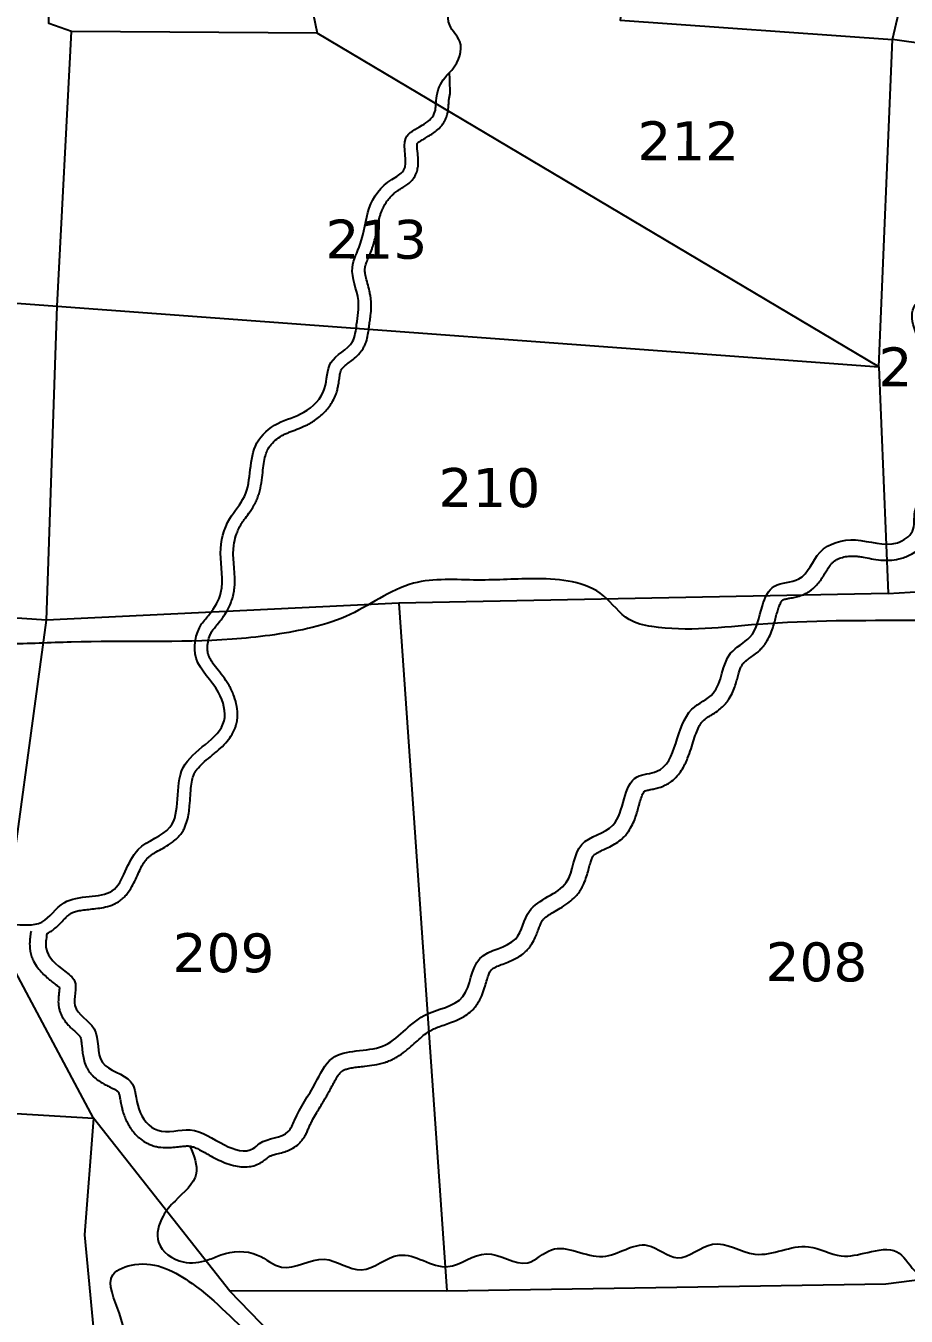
# Model space of a CAD drawing. Header units: inches. Extents: x 745102 to 755901, y 1649153 to 1658333.
# Drawn here: x 747347 to 747803, y 1654300 to 1654968 of the extents above; entities that cross this region are included whole.
import ezdxf
from ezdxf.enums import TextEntityAlignment as Align

# ---------------------------------------------------------------- set-up
doc = ezdxf.new("R2010")
doc.units = ezdxf.units.IN
doc.header["$MEASUREMENT"] = 0
for name, color, linetype in [('HILL', 223, 'Continuous'), ('PLOT', 7, 'Continuous'), ('PLOT NO', 7, 'Continuous'), ('ROADS', 6, 'Continuous'), ('TANKS-STREAM', 4, 'Continuous')]:
    doc.layers.add(name, color=color, linetype=linetype)
doc.styles.get("Standard").update_dxf_attribs({"font": 'verdana_0.ttf'})

msp = doc.modelspace()

# ---------------------------------------------------------------- linework, layer by layer
at = {"layer": 'HILL'}
msp.add_spline([(747844.42, 1653679.86), (747876.64, 1653672.9), (747905.95, 1653668.4), (747927.99, 1653652.19), (747962.55, 1653645.23), (747980.6, 1653637.84), (747988.46, 1653647.58), (747984.59, 1653658.82), (747964.69, 1653695.03), (747943.8, 1653725.87), (747901.47, 1653776.8), (747861.6, 1653830.18), (747834.34, 1653859.09), (747787.93, 1653917.71), (747775.79, 1653937.28), (747747.52, 1653956.43), (747718.78, 1653982.42), (747673.44, 1654010.91), (747651.56, 1654041.75), (747656.1, 1654072.74), (747643.97, 1654096.23), (747620.15, 1654129.03), (747555.88, 1654193.23), (747519.87, 1654232.43), (747466.74, 1654285.54), (747433.14, 1654316.43), (747403.37, 1654326.31), (747392.11, 1654320.98), (747395.45, 1654300.95), (747401.15, 1654256.49), (747409.36, 1654232.05), (747422.97, 1654211.98), (747452.62, 1654168.9), (747467.67, 1654143.46), (747497.36, 1654111.61), (747550, 1654061.86), (747564.12, 1654046.67), (747588, 1654030.95), (747619.76, 1654029.86), (747636.38, 1654029.79), (747648.02, 1654005.83), (747672.22, 1653930.31), (747686.27, 1653896.57), (747711.01, 1653849.61), (747739.76, 1653815.1), (747767.97, 1653779.35), (747797.64, 1653742.62), (747817.09, 1653715.69), (747844.42, 1653679.86)], degree=3, dxfattribs=at)
at = {"layer": 'PLOT'}
for points in [[(747882.82, 1654371.36), (747883.22, 1654423.53), (747862.18, 1654680.77), (747844.75, 1654803.87), (747831.61, 1654956.12), (747796.22, 1654961.21), (747825.61, 1655086.66), (747843.89, 1655204.91), (747858.78, 1655310.71), (747868.58, 1655411.15), (747912.75, 1655411.43), (747956.26, 1655821.71), (747961.68, 1655860.95), (748060.33, 1656412.02), (748099.19, 1656622.14)], [(747682.71, 1655230.17), (747655.01, 1654971.18), (747796.22, 1654961.21)], [(747491.75, 1654994.66), (747498.02, 1654964.42), (747370.59, 1654965.39), (747358.8, 1654969.43), (747358.3, 1654999.86), (747371.57, 1655176.8)], [(747181.37, 1654836.39), (747363.13, 1654823.05), (747370.59, 1654965.39)], [(747363.13, 1654823.05), (747789.21, 1654791.63), (747498.02, 1654964.42)], [(747789.21, 1654791.63), (747796.22, 1654961.21)], [(747794.06, 1654674.07), (747540.38, 1654669.1), (747357.62, 1654660.27), (747363.13, 1654823.05)], [(747789.21, 1654791.63), (747794.06, 1654674.07), (747862.39, 1654678.2)], [(747357.62, 1654660.27), (747183.28, 1654672)], [(747540.38, 1654669.1), (747565.13, 1654312.64), (747452.72, 1654312.49), (747382.02, 1654402.22)], [(747011.5, 1654590.86), (746987.69, 1654425.83), (747382.02, 1654402.22), (747334.65, 1654490.87), (747357.62, 1654660.27)], [(747382.02, 1654402.22), (747377.28, 1654341.71), (747385.22, 1654257.61), (747463.2, 1654132.59), (747577.26, 1654027.5), (747633.97, 1654023.11), (747681.39, 1653886.85), (747792.56, 1653725.61), (747867.66, 1653645.42), (747928.31, 1653626.7), (747928.06, 1653646.31), (747979.35, 1653631.24), (748003.21, 1653648.82)], [(747565.13, 1654312.64), (747792.73, 1654316.23), (747881.6, 1654327.75), (747882.82, 1654371.36)], [(747664.76, 1654034.53), (747659.09, 1654099.56), (747452.72, 1654312.49)]]:
    msp.add_lwpolyline(points, dxfattribs=at)
at = {"layer": 'ROADS'}
msp.add_spline([(749371.07, 1654501.11), (749352.23, 1654513.04), (749330.8, 1654521.03), (749300.72, 1654534.42), (749269.92, 1654561.83), (749234.8, 1654594.63), (749204.77, 1654633.94), (749192.32, 1654653.12), (749159.69, 1654666.51), (749145.69, 1654679.83), (749125.05, 1654709.17), (749070.69, 1654717.28), (749045.44, 1654728.61), (749018.92, 1654736.87), (748957.22, 1654733.53), (748885.44, 1654727.43), (748787.86, 1654729.49), (748757.6, 1654732.74), (748714.2, 1654736.98), (748629.18, 1654743.17), (748575.05, 1654747.21), (748518.71, 1654750.75), (748422.92, 1654744.73), (748315.15, 1654745.91), (748139.54, 1654741.76), (748109.14, 1654739.58), (748103.76, 1654734.75), (748098.36, 1654723.8), (748089.13, 1654716.18), (748082.22, 1654710.85), (748054.42, 1654721.42), (748039.37, 1654726.83), (748033.35, 1654720.75), (748025.4, 1654710.57), (748011.58, 1654704.76), (747987.55, 1654696.68), (747952.54, 1654691.46), (747908.34, 1654686.52), (747874.97, 1654671.76), (747855.29, 1654669.28), (747827.17, 1654661.22), (747808.01, 1654660.02), (747726.53, 1654658.03), (747671.44, 1654656.96), (747659.71, 1654660.58), (747646.47, 1654672.87), (747612.03, 1654681.68), (747581.13, 1654681.03), (747547.92, 1654679.37), (747512.87, 1654662.15), (747492.92, 1654655.85), (747453.83, 1654650.39), (747370.38, 1654648.86), (747337.18, 1654647.96), (747277.43, 1654651.25), (747161.75, 1654654.5), (747016.27, 1654660.64), (746945.79, 1654660.91), (746902.36, 1654659.03), (746868.65, 1654659.41), (746789.56, 1654651.24), (746728, 1654646.12), (746691.99, 1654646.51), (746638.65, 1654633.65), (746611.03, 1654623.04), (746581.92, 1654622.38), (746513.44, 1654614.22), (746442.41, 1654605.31), (746334.64, 1654590.37), (746294.02, 1654587.21), (746254.42, 1654582), (746216.62, 1654580.61), (746185.42, 1654571.29), (746145.58, 1654570.68), (746102.51, 1654568.29)], degree=3, dxfattribs=at)
at = {"layer": 'TANKS-STREAM'}
for points in [[(746610.64, 1654396.91), (746609.96, 1654400.73), (746614.12, 1654408.98), (746621.55, 1654415.26), (746620.83, 1654431.9), (746622.75, 1654443.49), (746633.56, 1654450.99), (746636.12, 1654464.08), (746632.95, 1654480.06), (746644.16, 1654494.64), (746648.68, 1654503.41), (746644.09, 1654524.07), (746653.35, 1654547.28), (746648.79, 1654576), (746655.72, 1654602.8), (746647.56, 1654631.19), (746658.47, 1654663.71), (746655, 1654693.59), (746669.09, 1654713.63), (746669.18, 1654735.98), (746682, 1654754.41), (746683.19, 1654781.68), (746699.8, 1654800.74), (746705.46, 1654824.4), (746723.31, 1654839.5), (746728.25, 1654863.7), (746750.6, 1654881.38), (746758.62, 1654906.74), (746775.03, 1654923.73), (746774.92, 1654939.43), (746774.05, 1654947.86), (746789.59, 1654972.39), (746788.7, 1655015.92), (746802.44, 1655037.51), (746803.8, 1655064.24), (746818.8, 1655085.89), (746819.61, 1655105.91), (746825.8, 1655129.22), (746816.18, 1655150.52), (746813.2, 1655167.58), (746788.65, 1655185.08), (746779.36, 1655204.26), (746784.48, 1655228.82), (746786.36, 1655249.99), (746799.52, 1655264.65), (746811.62, 1655272.09), (746822.29, 1655291.78), (746848.75, 1655305.86), (746859.43, 1655328.07), (746881.07, 1655341.53), (746891.21, 1655362.85), (746912.11, 1655379.27), (746919.22, 1655398.18), (746939.59, 1655416.59), (746948.51, 1655439.12), (746968.33, 1655455.91), (746973.44, 1655478.32), (746982.83, 1655491.56), (746987.61, 1655514.04), (746999.19, 1655531.5), (747003.04, 1655551.22), (747015.5, 1655569.3), (747016.1, 1655585.09), (747020.84, 1655597.02), (747030.94, 1655607.75), (747034.28, 1655636.98), (747046.92, 1655652.07), (747049.04, 1655686.4), (747061.49, 1655702.32), (747066.3, 1655734.31), (747081.63, 1655752.73), (747083.2, 1655781.9), (747101.59, 1655800.31), (747111.21, 1655820.3), (747125.79, 1655827.42), (747139.53, 1655850.52), (747154.46, 1655858.17), (747176.89, 1655889.78), (747204.07, 1655904.39), (747212.63, 1655925.05), (747242.54, 1655948.08), (747251.63, 1655970.22), (747267.83, 1655980.57), (747276.56, 1656001.96), (747310.95, 1656021.93), (747342.68, 1656038.6), (747356.29, 1656074.8), (747384.57, 1656096.76), (747392.06, 1656121.42), (747412.79, 1656138.92), (747422.01, 1656154.86), (747427.12, 1656166.6), (747438.1, 1656172.83), (747450.68, 1656174.4), (747464.17, 1656177.76), (747471.2, 1656184.55), (747486.48, 1656186.11), (747494.39, 1656189.67), (747508.24, 1656193.2), (747524.62, 1656202.47), (747553.96, 1656205.29), (747565.31, 1656214.04), (747582.55, 1656213.08), (747600.55, 1656222.16), (747623.38, 1656225.12), (747645.28, 1656241.98), (747661.27, 1656242.63), (747700.9, 1656271.37)], [(747357.88, 1654497.77), (747357.46, 1654490.11), (747367.15, 1654478.37), (747372.21, 1654473.27), (747372.38, 1654460.46), (747382.29, 1654448.49), (747386.65, 1654431.03), (747401.24, 1654421.12), (747405.52, 1654407.03), (747415.3, 1654395.89), (747432.1, 1654396.05), (747449.98, 1654388.25), (747464.79, 1654386.42), (747468.12, 1654389.06), (747482.95, 1654395.19), (747486.19, 1654401), (747497.08, 1654420.38), (747505.75, 1654433.16), (747531.87, 1654439.47), (747553.37, 1654455.29), (747573.58, 1654465.24), (747582.27, 1654484.86), (747600.89, 1654495.17), (747608.02, 1654509.5), (747627.12, 1654524.34), (747635.16, 1654543.96), (747651.34, 1654554.06), (747663.85, 1654579.08), (747674.03, 1654581.91), (747692.29, 1654614.09), (747703.37, 1654622.44), (747712.34, 1654643.08), (747722.32, 1654651.43), (747728.79, 1654667.75), (747735.02, 1654677.89), (747747.64, 1654681.6), (747758.75, 1654695.47), (747777.12, 1654701.8), (747798.79, 1654700.4), (747806.55, 1654706.33), (747807.91, 1654716.48), (747814.47, 1654733.03), (747809.92, 1654750.99), (747814.62, 1654771.22), (747810.39, 1654785.07), (747811.3, 1654797.54), (747807.28, 1654822.25), (747815.19, 1654832.99), (747809.46, 1654855.22), (747815.58, 1654889.68), (747808.79, 1654901.83), (747819.15, 1654928.79), (747810.03, 1654960.73), (747823.82, 1654987.84), (747821.01, 1655015.99), (747827.24, 1655035.1), (747827.46, 1655047.24), (747835.28, 1655073.31), (747825.07, 1655088.05), (747810.41, 1655102.12), (747806.19, 1655114.78), (747809.5, 1655132.66), (747815.53, 1655144.77), (747810.14, 1655165.46), (747822.73, 1655190.83), (747815.61, 1655207.43), (747816.69, 1655220.75), (747825.66, 1655240.54), (747824.19, 1655259.79), (747820.97, 1655269.03), (747829.06, 1655281.13), (747838, 1655294.08), (747839.75, 1655304.67), (747842.87, 1655311.94), (747858.71, 1655337.34), (747869.22, 1655353.61), (747870.99, 1655367.96), (747880.78, 1655378.35), (747886.38, 1655407.8), (747882.66, 1655419.95), (747874.68, 1655435.18), (747879.35, 1655449.86), (747877.86, 1655461.61), (747869.7, 1655475.82), (747867.88, 1655491.89), (747871.01, 1655505.72), (747865.4, 1655516.16), (747855.19, 1655534.29), (747855.6, 1655551.37), (747853.59, 1655563), (747844.06, 1655577.22), (747837.96, 1655590.91), (747837.33, 1655605.92), (747826.59, 1655616.56), (747820.8, 1655623.07), (747822.71, 1655631.1), (747814.71, 1655640.52), (747813.89, 1655650.1), (747813.47, 1655664.65), (747798.27, 1655686.4), (747798.43, 1655702.55), (747779.76, 1655725.26), (747778.21, 1655740.69), (747764.62, 1655758.26), (747761.84, 1655782.52), (747750.24, 1655798.5), (747747.93, 1655811.64), (747736.21, 1655833.08), (747727.35, 1655858.3)], [(746977.48, 1654386.95), (746983.83, 1654389.28), (746997.53, 1654392.31), (747008.18, 1654403.55), (747024.29, 1654411), (747031.35, 1654427.42), (747056.5, 1654440.58), (747070.88, 1654452.53), (747099.96, 1654450.73), (747118.76, 1654460.56), (747150.58, 1654458.96), (747175.17, 1654469.87), (747207.19, 1654464.69), (747224.29, 1654472.21), (747254, 1654470.83), (747278.1, 1654486.74), (747301.08, 1654488.13), (747326.11, 1654500.93), (747339.82, 1654502.56), (747355.21, 1654503.77), (747366.84, 1654513.83), (747391.74, 1654520.05), (747405.18, 1654541.37), (747421.66, 1654552.89), (747428.53, 1654583.81), (747449.73, 1654608.03), (747446.84, 1654622.78), (747435.28, 1654640.6), (747438.09, 1654658.28), (747442.11, 1654663.32), (747448.08, 1654674.56), (747447.94, 1654694.99), (747452.65, 1654712.86), (747460.28, 1654724.42), (747466.73, 1654752.08), (747477.52, 1654762.15), (747491.03, 1654767.99), (747501.83, 1654780.38), (747505.08, 1654793.72), (747516.29, 1654804.63), (747518.43, 1654813.47), (747519.32, 1654825.88), (747516.23, 1654843.05), (747520.28, 1654855.04), (747524.99, 1654873.76), (747536.64, 1654888.67), (747542.77, 1654893.28), (747543.9, 1654910.03), (747552.36, 1654916.73), (747558.71, 1654922.81), (747559.79, 1654930.6), (747564.26, 1654941.53), (747568.28, 1654945.94), (747571.93, 1654960.13), (747566.69, 1654968.57), (747569.91, 1654983.93), (747581.78, 1654999.89), (747581.47, 1655026.33), (747592.09, 1655047.97), (747590.92, 1655070.93), (747596.06, 1655086.18), (747594.82, 1655093.14), (747598.05, 1655112.07), (747595.13, 1655119.67), (747604.08, 1655144.38), (747597.41, 1655166.09), (747607.2, 1655191.11), (747603.1, 1655216.73), (747615.63, 1655241.74), (747613.38, 1655256.8), (747624.43, 1655279.92), (747626.42, 1655304.33), (747636.85, 1655323.17), (747638.18, 1655340.85), (747645.8, 1655350.51), (747654.5, 1655363.95), (747678.27, 1655400.19)], [(746830.63, 1654383.26), (746835.97, 1654392.3), (746851.12, 1654398.11), (746855.19, 1654410.74), (746855.23, 1654422.16), (746868.87, 1654434.14), (746874.45, 1654440.9), (746876.07, 1654461.26), (746900.25, 1654482.77), (746903.78, 1654510.06), (746927.33, 1654528.48), (746929.57, 1654549.76), (746953.11, 1654567.26), (746958.52, 1654592.1), (746973.4, 1654606.24), (746981.85, 1654635.21), (747000.12, 1654649.02), (747004.61, 1654676.64), (747024.43, 1654692.3), (747057.16, 1654687.85), (747072.01, 1654694.28), (747088.67, 1654690.2), (747100.43, 1654693.86), (747133.17, 1654694.66), (747146.17, 1654701.4), (747136.69, 1654727.97), (747135.23, 1654744.99), (747146.34, 1654757.82), (747144.05, 1654788.65), (747148.79, 1654800.74), (747157.62, 1654810.39), (747158.92, 1654833.17), (747169.79, 1654862.64), (747184.68, 1654871.97), (747199.89, 1654880.2), (747207.56, 1654905.29), (747232.18, 1654924.27), (747241.09, 1654951.42), (747260.71, 1654969.66), (747264.01, 1654996.98), (747284.71, 1655021.87), (747289.86, 1655054.05), (747306.44, 1655070.33), (747316.57, 1655102.47), (747335.58, 1655121.16), (747341.61, 1655147.89), (747353.01, 1655158.29), (747356.57, 1655176.75), (747378.59, 1655190.28), (747380, 1655196.56), (747367.17, 1655212.2), (747364.8, 1655224.47), (747370.14, 1655234.22), (747370.49, 1655244.36), (747381.9, 1655257.03), (747399.69, 1655265.79), (747406.43, 1655284.38), (747425.42, 1655297.63), (747436.59, 1655316.15), (747442.82, 1655321.27), (747445.12, 1655328.68), (747465.9, 1655365.33), (747483.7, 1655384.79)], [(747432.04, 1654387.65), (747435.25, 1654373.44), (747424.29, 1654359.2), (747418.05, 1654351.33), (747415.74, 1654337.81), (747428.49, 1654327.61), (747441.29, 1654328.69), (747448.08, 1654331.29), (747467.08, 1654331.22), (747479.47, 1654324.97), (747501.69, 1654329.02), (747520.86, 1654323.5), (747540.46, 1654331.13), (747565.65, 1654325.21), (747585.73, 1654331.86), (747607.17, 1654327.26), (747619.42, 1654333.98), (747646.13, 1654330.5), (747669.29, 1654336.24), (747684.89, 1654329.79), (747702.98, 1654336.86), (747724.97, 1654331.7), (747752.76, 1654335.55), (747769.68, 1654330.78), (747783.42, 1654332.61), (747798.48, 1654332.93), (747807.66, 1654323.12), (747826.26, 1654315.53), (747836.05, 1654317.19), (747845.64, 1654314.33), (747861.27, 1654318.78), (747872.36, 1654316.48), (747884.9, 1654323.04), (747893.39, 1654329.58), (747907.52, 1654334.98), (747912.82, 1654343.42), (747926.77, 1654350.13)], [(746980.09, 1654380.94), (746977.31, 1654376.51), (746981.24, 1654373.31), (746990.41, 1654363.89), (747003.18, 1654363.47), (747018.72, 1654350.84), (747039.74, 1654344.94), (747050.59, 1654334.58), (747066.55, 1654333.21), (747090.56, 1654313.14), (747102.17, 1654304.47), (747107.74, 1654285.5), (747133.24, 1654275.08), (747142.07, 1654262.19), (747156.52, 1654259.7), (747171.67, 1654242.94), (747188.93, 1654235.94), (747204.88, 1654220.56), (747216.44, 1654198), (747238.4, 1654192.48), (747256.71, 1654167.64), (747284.34, 1654158.62), (747306.95, 1654128.33), (747330.77, 1654118.3), (747345.76, 1654093.31), (747372.41, 1654087.2), (747387.51, 1654056.56), (747413.19, 1654042.39), (747423.07, 1654011.45), (747443.09, 1653991.11), (747451.27, 1653969.32), (747463.29, 1653956.79), (747475.21, 1653930.86), (747499.56, 1653912.38)]]:
    msp.add_spline(points, degree=3, dxfattribs=at)
for points, knots in [([(747549.89, 1654907.33), (747549.91, 1654907.36), (747549.96, 1654907.42), (747550.19, 1654907.65), (747550.47, 1654907.9), (747551.27, 1654908.47), (747551.79, 1654908.8), (747553, 1654909.53), (747553.69, 1654909.92), (747555.18, 1654910.78), (747556, 1654911.26), (747557.64, 1654912.3), (747558.47, 1654912.88), (747560.14, 1654914.18), (747560.97, 1654914.9), (747562.42, 1654916.45), (747563.06, 1654917.24), (747563.88, 1654918.53), (747564.12, 1654918.95), (747564.47, 1654919.64), (747564.6, 1654919.92), (747564.92, 1654920.66), (747565.09, 1654921.13), (747565.37, 1654922.03), (747565.49, 1654922.47), (747565.83, 1654924.02), (747565.95, 1654925.05), (747566.11, 1654926.91), (747566.15, 1654927.73), (747566.21, 1654928.79), (747566.24, 1654929.1), (747566.29, 1654929.73), (747566.32, 1654930.02), (747566.41, 1654930.63), (747566.46, 1654930.93), (747566.64, 1654931.82), (747566.79, 1654932.4), (747566.98, 1654932.99), (747566.99, 1654933.02), (747566.61, 1654944.08)], [907.627527, 907.627527, 907.627527, 907.627527, 908.767434, 908.767434, 911.014683, 911.014683, 913.261932, 913.261932, 915.509181, 915.509181, 917.756431, 917.756431, 920.00368, 920.00368, 922.250929, 922.250929, 924.125118, 924.125118, 924.951167, 924.951167, 925.456529, 925.456529, 926.299281, 926.299281, 927.142033, 927.142033, 929.385741, 929.385741, 931.629449, 931.629449, 932.671604, 932.671604, 933.908449, 933.908449, 935.145294, 935.145294, 937.618984, 937.618984, 937.728552, 937.728552, 937.728552, 937.728552]), ([(747357.88, 1654497.77), (747357.94, 1654497.8), (747358, 1654497.83), (747358.45, 1654498.06), (747358.84, 1654498.26), (747359.56, 1654498.7), (747359.91, 1654498.92), (747360.91, 1654499.61), (747361.53, 1654500.09), (747363.06, 1654501.39), (747363.91, 1654502.21), (747365.46, 1654503.79), (747366.16, 1654504.54), (747367.46, 1654505.89), (747368.07, 1654506.49), (747369.18, 1654507.48), (747369.69, 1654507.87), (747370.24, 1654508.22), (747370.35, 1654508.28), (747370.57, 1654508.41), (747370.68, 1654508.47), (747371.04, 1654508.65), (747371.3, 1654508.77), (747372.26, 1654509.15), (747373.06, 1654509.39), (747374.88, 1654509.79), (747375.89, 1654509.95), (747378.07, 1654510.23), (747379.24, 1654510.35), (747381.68, 1654510.6), (747382.95, 1654510.73), (747385.57, 1654511.08), (747386.92, 1654511.3), (747389.69, 1654511.95), (747391.11, 1654512.39), (747393.13, 1654513.28), (747393.72, 1654513.58), (747394.7, 1654514.15), (747395.09, 1654514.39), (747396.24, 1654515.19), (747396.94, 1654515.77), (747398.22, 1654516.99), (747398.8, 1654517.62), (747400.36, 1654519.54), (747401.2, 1654520.86), (747402.67, 1654523.46), (747403.3, 1654524.76), (747404.48, 1654527.27), (747405.02, 1654528.5), (747406.09, 1654530.8), (747406.61, 1654531.89), (747407.67, 1654533.85), (747408.21, 1654534.72), (747408.98, 1654535.76), (747409.2, 1654536.04), (747409.56, 1654536.46), (747409.69, 1654536.61), (747409.99, 1654536.91), (747410.16, 1654537.08), (747410.53, 1654537.42), (747410.73, 1654537.59), (747411.36, 1654538.1), (747411.83, 1654538.44), (747413.25, 1654539.39), (747414.29, 1654540), (747416.54, 1654541.26), (747417.76, 1654541.92), (747420.28, 1654543.38), (747421.59, 1654544.18), (747423.79, 1654545.8), (747424.67, 1654546.54), (747425.85, 1654547.72), (747426.17, 1654548.07), (747426.76, 1654548.75), (747427.02, 1654549.08), (747427.52, 1654549.75), (747427.75, 1654550.09), (747428.41, 1654551.11), (747428.8, 1654551.81), (747429.76, 1654553.81), (747430.23, 1654555.12), (747430.96, 1654557.72), (747431.22, 1654559.01), (747431.62, 1654561.55), (747431.75, 1654562.8), (747432.03, 1654565.86), (747432.12, 1654567.64), (747432.34, 1654571.04), (747432.46, 1654572.66), (747432.82, 1654575.66), (747433.07, 1654577.03), (747433.52, 1654578.7), (747433.67, 1654579.15), (747433.95, 1654579.93), (747434.1, 1654580.27), (747434.34, 1654580.78), (747434.44, 1654580.98), (747434.66, 1654581.37), (747434.77, 1654581.57), (747435.15, 1654582.17), (747435.44, 1654582.58), (747436.55, 1654584.01), (747437.55, 1654585.06), (747439.89, 1654587.23), (747441.22, 1654588.34), (747444.03, 1654590.66), (747445.51, 1654591.86), (747448.21, 1654594.25), (747449.43, 1654595.4), (747451.54, 1654597.73), (747452.46, 1654598.87), (747454.12, 1654601.39), (747454.86, 1654602.78), (747455.64, 1654604.86), (747455.83, 1654605.43), (747456.11, 1654606.48), (747456.22, 1654606.94), (747456.4, 1654607.88), (747456.47, 1654608.34), (747456.63, 1654609.74), (747456.68, 1654610.66), (747456.65, 1654613.38), (747456.42, 1654615.16), (747455.67, 1654618.6), (747455.15, 1654620.28), (747454.14, 1654622.81), (747453.74, 1654623.71), (747452.9, 1654625.38), (747452.48, 1654626.16), (747451.59, 1654627.64), (747451.14, 1654628.34), (747449.59, 1654630.61), (747448.48, 1654632.04), (747446.4, 1654634.68), (747445.43, 1654635.88), (747443.9, 1654637.95), (747443.3, 1654638.83), (747442.33, 1654640.5), (747441.96, 1654641.28), (747441.61, 1654642.3), (747441.54, 1654642.55), (747441.4, 1654643.09), (747441.34, 1654643.37), (747441.19, 1654644.23), (747441.12, 1654644.85), (747441.05, 1654646.64), (747441.15, 1654647.87), (747441.61, 1654650.3), (747441.97, 1654651.5), (747442.6, 1654652.95), (747442.77, 1654653.31), (747443.15, 1654654.01), (747443.36, 1654654.36), (747443.79, 1654655.02), (747444.05, 1654655.37), (747444.79, 1654656.31), (747445.33, 1654656.95), (747446.25, 1654658.04), (747446.58, 1654658.43), (747447.14, 1654659.11), (747447.36, 1654659.38), (747447.8, 1654659.94), (747448.02, 1654660.22), (747448.67, 1654661.08), (747449.09, 1654661.67), (747450.31, 1654663.47), (747451.08, 1654664.74), (747452.28, 1654667.02), (747452.74, 1654668.01), (747453.59, 1654670.1), (747453.97, 1654671.2), (747454.41, 1654672.85), (747454.54, 1654673.38), (747454.75, 1654674.41), (747454.85, 1654674.93), (747455.08, 1654676.46), (747455.18, 1654677.46), (747455.34, 1654680.39), (747455.3, 1654682.25), (747455.1, 1654685.8), (747454.94, 1654687.5), (747454.67, 1654690.73), (747454.55, 1654692.26), (747454.5, 1654694.16), (747454.5, 1654694.61), (747454.5, 1654695.5), (747454.52, 1654695.94), (747454.58, 1654697.26), (747454.66, 1654698.14), (747454.99, 1654700.74), (747455.36, 1654702.43), (747456.15, 1654704.98), (747456.49, 1654705.9), (747457.25, 1654707.63), (747457.66, 1654708.44), (747458.26, 1654709.47), (747458.41, 1654709.72), (747458.72, 1654710.22), (747458.89, 1654710.48), (747459.41, 1654711.26), (747459.79, 1654711.8), (747460.94, 1654713.4), (747461.77, 1654714.5), (747463.49, 1654716.9), (747464.37, 1654718.21), (747465.46, 1654720.13), (747465.72, 1654720.62), (747466.17, 1654721.52), (747466.35, 1654721.92), (747466.7, 1654722.72), (747466.86, 1654723.12), (747467.32, 1654724.32), (747467.59, 1654725.11), (747468.38, 1654727.8), (747468.75, 1654729.67), (747469.33, 1654733.28), (747469.53, 1654735.03), (747469.92, 1654738.36), (747470.1, 1654739.94), (747470.54, 1654742.89), (747470.8, 1654744.24), (747471.41, 1654746.45), (747471.72, 1654747.35), (747472.22, 1654748.43), (747472.35, 1654748.7), (747472.79, 1654749.51), (747473.15, 1654750.06), (747474.3, 1654751.59), (747475.22, 1654752.56), (747477.31, 1654754.35), (747478.48, 1654755.17), (747480.27, 1654756.2), (747480.84, 1654756.49), (747482.05, 1654757.07), (747482.7, 1654757.35), (747484.6, 1654758.13), (747485.95, 1654758.63), (747488.84, 1654759.74), (747490.38, 1654760.35), (747492.58, 1654761.4), (747493.2, 1654761.71), (747494.3, 1654762.31), (747494.78, 1654762.58), (747495.72, 1654763.15), (747496.19, 1654763.45), (747497.56, 1654764.38), (747498.46, 1654765.05), (747500.97, 1654767.15), (747502.51, 1654768.71), (747505.22, 1654772.21), (747506.41, 1654774.16), (747507.53, 1654776.82), (747507.74, 1654777.37), (747508.06, 1654778.31), (747508.18, 1654778.71), (747508.4, 1654779.49), (747508.49, 1654779.87), (747508.76, 1654781), (747508.9, 1654781.72), (747509.21, 1654783.56), (747509.36, 1654784.62), (747509.63, 1654786.53), (747509.76, 1654787.37), (747510.03, 1654788.64), (747510.16, 1654789.12), (747510.39, 1654789.76), (747510.49, 1654789.98), (747510.61, 1654790.21), (747510.64, 1654790.26), (747510.71, 1654790.37), (747510.75, 1654790.43), (747510.89, 1654790.62), (747511, 1654790.77), (747511.47, 1654791.3), (747511.95, 1654791.74), (747513.15, 1654792.75), (747513.87, 1654793.3), (747515.48, 1654794.53), (747516.37, 1654795.21), (747518.2, 1654796.77), (747519.16, 1654797.65), (747520.43, 1654799.12), (747520.77, 1654799.56), (747521.33, 1654800.33), (747521.55, 1654800.66), (747521.93, 1654801.28), (747522.09, 1654801.56), (747522.4, 1654802.14), (747522.54, 1654802.42), (747522.93, 1654803.27), (747523.16, 1654803.84), (747523.82, 1654805.74), (747524.11, 1654807.03), (747524.53, 1654809.42), (747524.67, 1654810.54), (747524.84, 1654811.87), (747524.88, 1654812.17), (747524.94, 1654812.69), (747524.97, 1654812.91), (747525.03, 1654813.36), (747525.06, 1654813.59), (747525.15, 1654814.27), (747525.22, 1654814.74), (747525.42, 1654816.16), (747525.55, 1654817.13), (747525.84, 1654819.62), (747525.97, 1654821.18), (747526.01, 1654823.49), (747526, 1654824.16), (747525.95, 1654825.3), (747525.92, 1654825.75), (747525.84, 1654826.6), (747525.79, 1654827), (747525.69, 1654827.78), (747525.63, 1654828.16), (747525.44, 1654829.28), (747525.29, 1654830), (747524.8, 1654832.16), (747524.42, 1654833.52), (747523.74, 1654836.04), (747523.42, 1654837.2), (747522.96, 1654839.3), (747522.81, 1654840.23), (747522.73, 1654841.33), (747522.73, 1654841.62), (747522.73, 1654842.06), (747522.74, 1654842.21), (747522.77, 1654842.48), (747522.78, 1654842.6), (747522.81, 1654842.84), (747522.83, 1654842.97), (747522.9, 1654843.37), (747522.97, 1654843.65), (747523.23, 1654844.66), (747523.5, 1654845.46), (747524.2, 1654847.25), (747524.61, 1654848.23), (747525.51, 1654850.35), (747525.98, 1654851.5), (747526.61, 1654853.26), (747526.78, 1654853.77), (747527.1, 1654854.78), (747527.25, 1654855.28), (747527.67, 1654856.78), (747527.92, 1654857.76), (747528.6, 1654860.72), (747528.96, 1654862.62), (747529.69, 1654866.19), (747530.05, 1654867.86), (747530.65, 1654870), (747530.83, 1654870.59), (747531.18, 1654871.61), (747531.34, 1654872.04), (747531.69, 1654872.91), (747531.88, 1654873.33), (747532.48, 1654874.59), (747532.92, 1654875.41), (747534.38, 1654877.77), (747535.54, 1654879.22), (747537.23, 1654880.86), (747537.59, 1654881.19), (747538.28, 1654881.78), (747538.6, 1654882.03), (747539.22, 1654882.49), (747539.52, 1654882.7), (747540.07, 1654883.08), (747540.33, 1654883.24), (747540.91, 1654883.6), (747541.23, 1654883.79), (747542.14, 1654884.34), (747542.77, 1654884.71), (747544.14, 1654885.6), (747544.87, 1654886.11), (747546.16, 1654887.2), (747546.71, 1654887.72), (747547.51, 1654888.64), (747547.77, 1654888.97), (747548.2, 1654889.59), (747548.39, 1654889.88), (747548.87, 1654890.71), (747549.14, 1654891.26), (747549.7, 1654892.67), (747549.92, 1654893.51), (747550.23, 1654895.11), (747550.31, 1654895.88), (747550.39, 1654897.34), (747550.39, 1654898.04), (747550.33, 1654899.75), (747550.25, 1654900.72), (747550.07, 1654902.52), (747549.97, 1654903.36), (747549.83, 1654904.85), (747549.79, 1654905.51), (747549.78, 1654906.46), (747549.8, 1654906.8), (747549.85, 1654907.18), (747549.87, 1654907.28), (747549.89, 1654907.33)], [414.991674, 414.991674, 414.991674, 414.991674, 415.122944, 415.122944, 415.982114, 415.982114, 416.841283, 416.841283, 418.559623, 418.559623, 421.475836, 421.475836, 424.392049, 424.392049, 427.308262, 427.308262, 430.224476, 430.224476, 430.933221, 430.933221, 431.641967, 431.641967, 433.059458, 433.059458, 436.483946, 436.483946, 439.908434, 439.908434, 443.332922, 443.332922, 446.75741, 446.75741, 450.181898, 450.181898, 453.606386, 453.606386, 455.022045, 455.022045, 455.973107, 455.973107, 457.875231, 457.875231, 459.777355, 459.777355, 463.507577, 463.507577, 467.237798, 467.237798, 470.968019, 470.968019, 474.69824, 474.69824, 478.428462, 478.428462, 479.981779, 479.981779, 480.898276, 480.898276, 482.014043, 482.014043, 483.129811, 483.129811, 485.361347, 485.361347, 489.252707, 489.252707, 493.144067, 493.144067, 497.035427, 497.035427, 499.673806, 499.673806, 500.696884, 500.696884, 501.574952, 501.574952, 502.453019, 502.453019, 504.209153, 504.209153, 507.447957, 507.447957, 510.686762, 510.686762, 513.925566, 513.925566, 518.738927, 518.738927, 523.552288, 523.552288, 528.365648, 528.365648, 530.312749, 530.312749, 531.944817, 531.944817, 532.998691, 532.998691, 534.052565, 534.052565, 536.160313, 536.160313, 541.301274, 541.301274, 546.442235, 546.442235, 551.583197, 551.583197, 555.814888, 555.814888, 559.294761, 559.294761, 562.774634, 562.774634, 564.044151, 564.044151, 565.038625, 565.038625, 566.0331, 566.0331, 568.022048, 568.022048, 571.951007, 571.951007, 575.879965, 575.879965, 578.109023, 578.109023, 580.126154, 580.126154, 582.143285, 582.143285, 586.902554, 586.902554, 591.661823, 591.661823, 595.658197, 595.658197, 599.654571, 599.654571, 601.002492, 601.002492, 602.350413, 602.350413, 605.046254, 605.046254, 609.896388, 609.896388, 614.746522, 614.746522, 616.403414, 616.403414, 618.193093, 618.193093, 619.982772, 619.982772, 622.763338, 622.763338, 624.175291, 624.175291, 625.074556, 625.074556, 625.973822, 625.973822, 627.772353, 627.772353, 631.369416, 631.369416, 633.972257, 633.972257, 636.672355, 636.672355, 637.895845, 637.895845, 639.119335, 639.119335, 641.566315, 641.566315, 646.395635, 646.395635, 651.224954, 651.224954, 656.054273, 656.054273, 657.598075, 657.598075, 659.141877, 659.141877, 662.229481, 662.229481, 668.404688, 668.404688, 672.008605, 672.008605, 675.426948, 675.426948, 676.515069, 676.515069, 677.603189, 677.603189, 679.779431, 679.779431, 683.813562, 683.813562, 687.847694, 687.847694, 689.156563, 689.156563, 690.16342, 690.16342, 691.170278, 691.170278, 693.183993, 693.183993, 698.009062, 698.009062, 702.834132, 702.834132, 707.659202, 707.659202, 712.484271, 712.484271, 716.433686, 716.433686, 717.805559, 717.805559, 720.711543, 720.711543, 725.976151, 725.976151, 731.240759, 731.240759, 733.666466, 733.666466, 736.092172, 736.092172, 740.539744, 740.539744, 744.987316, 744.987316, 746.688732, 746.688732, 747.986512, 747.986512, 749.284291, 749.284291, 751.87985, 751.87985, 756.827179, 756.827179, 761.774507, 761.774507, 763.006685, 763.006685, 763.875318, 763.875318, 764.74395, 764.74395, 766.481215, 766.481215, 769.381694, 769.381694, 772.282173, 772.282173, 774.651936, 774.651936, 776.432597, 776.432597, 777.084494, 777.084494, 777.736392, 777.736392, 779.040186, 779.040186, 781.901895, 781.901895, 784.763603, 784.763603, 787.625312, 787.625312, 790.48702, 790.48702, 791.57476, 791.57476, 792.308063, 792.308063, 792.904856, 792.904856, 793.50165, 793.50165, 794.695237, 794.695237, 797.596925, 797.596925, 800.498614, 800.498614, 801.394447, 801.394447, 802.084333, 802.084333, 802.774219, 802.774219, 804.15399, 804.15399, 806.913532, 806.913532, 810.963259, 810.963259, 812.58669, 812.58669, 813.647701, 813.647701, 814.559869, 814.559869, 815.472036, 815.472036, 817.296372, 817.296372, 821.096802, 821.096802, 824.897232, 824.897232, 828.697662, 828.697662, 830.183058, 830.183058, 831.094981, 831.094981, 831.80365, 831.80365, 832.512319, 832.512319, 833.929658, 833.929658, 837.194418, 837.194418, 840.459177, 840.459177, 843.723936, 843.723936, 845.061619, 845.061619, 846.399303, 846.399303, 849.074669, 849.074669, 854.657009, 854.657009, 860.239349, 860.239349, 862.486124, 862.486124, 864.237962, 864.237962, 865.9898, 865.9898, 869.493476, 869.493476, 876.500828, 876.500828, 878.358707, 878.358707, 879.881336, 879.881336, 881.21883, 881.21883, 882.343308, 882.343308, 883.467786, 883.467786, 885.320943, 885.320943, 887.1741, 887.1741, 888.489378, 888.489378, 889.133166, 889.133166, 889.630894, 889.630894, 890.562323, 890.562323, 892.023327, 892.023327, 893.484331, 893.484331, 894.945334, 894.945334, 897.233755, 897.233755, 899.522175, 899.522175, 901.810596, 901.810596, 903.664467, 903.664467, 904.89406, 904.89406, 904.89406, 904.89406]), ([(747739.38, 1654670.76), (747739.38, 1654670.76), (747739.41, 1654670.78), (747739.61, 1654670.87), (747739.9, 1654670.98), (747740.76, 1654671.21), (747741.33, 1654671.34), (747742.69, 1654671.6), (747743.48, 1654671.74), (747745.23, 1654672.08), (747746.2, 1654672.28), (747748.14, 1654672.8), (747749.08, 1654673.1), (747750.42, 1654673.66), (747750.77, 1654673.82), (747751.41, 1654674.14), (747751.71, 1654674.29), (747752.28, 1654674.61), (747752.55, 1654674.78), (747753.36, 1654675.29), (747753.87, 1654675.65), (747755.31, 1654676.79), (747756.15, 1654677.6), (747757.63, 1654679.22), (747758.27, 1654680.03), (747759.43, 1654681.61), (747759.94, 1654682.38), (747760.88, 1654683.86), (747761.3, 1654684.56), (747762.28, 1654686.15), (747762.8, 1654687), (747763.76, 1654688.43), (747764.2, 1654689.03), (747764.77, 1654689.68), (747764.92, 1654689.84), (747765.26, 1654690.17), (747765.44, 1654690.34), (747766.01, 1654690.81), (747766.42, 1654691.1), (747767.65, 1654691.84), (747768.54, 1654692.25), (747770.52, 1654692.91), (747771.6, 1654693.16), (747773.85, 1654693.46), (747775.03, 1654693.52), (747776.56, 1654693.47), (747776.93, 1654693.45), (747777.7, 1654693.38), (747778.09, 1654693.34), (747779.31, 1654693.19), (747780.18, 1654693.05), (747782.4, 1654692.66), (747783.81, 1654692.38), (747786.84, 1654691.84), (747788.47, 1654691.57), (747791.65, 1654691.28), (747793.14, 1654691.22), (747796.29, 1654691.36), (747797.94, 1654691.56), (747800.56, 1654692.19), (747801.5, 1654692.47), (747803.37, 1654693.16), (747804.29, 1654693.56), (747806.35, 1654694.62), (747807.49, 1654695.32), (747809.61, 1654696.92), (747810.59, 1654697.8), (747811.5, 1654698.83)], [588.992209, 588.992209, 588.992209, 588.992209, 590.099092, 590.099092, 592.373261, 592.373261, 594.647429, 594.647429, 596.921598, 596.921598, 599.195766, 599.195766, 601.10232, 601.10232, 601.761701, 601.761701, 602.303745, 602.303745, 602.845788, 602.845788, 603.929876, 603.929876, 606.133542, 606.133542, 608.337209, 608.337209, 610.540875, 610.540875, 612.744542, 612.744542, 615.863706, 615.863706, 618.98287, 618.98287, 620.348123, 620.348123, 621.713377, 621.713377, 624.443885, 624.443885, 629.0686, 629.0686, 633.693314, 633.693314, 638.318029, 638.318029, 639.78856, 639.78856, 641.259091, 641.259091, 644.200153, 644.200153, 648.41278, 648.41278, 652.625408, 652.625408, 656.007829, 656.007829, 659.390249, 659.390249, 661.268139, 661.268139, 663.146028, 663.146028, 665.55539, 665.55539, 667.786415, 667.786415, 667.786415, 667.786415]), ([(747394.79, 1654415.81), (747394.79, 1654415.81), (747394.81, 1654415.79), (747394.88, 1654415.67), (747394.93, 1654415.57), (747395.05, 1654415.27), (747395.13, 1654415.07), (747395.34, 1654414.4), (747395.48, 1654413.83), (747395.77, 1654412.44), (747395.92, 1654411.62), (747396.25, 1654409.8), (747396.44, 1654408.78), (747396.84, 1654407.04), (747397.01, 1654406.36), (747397.33, 1654405.22), (747397.47, 1654404.77), (747397.77, 1654403.86), (747397.93, 1654403.41), (747398.45, 1654402.07), (747398.83, 1654401.2), (747400.1, 1654398.66), (747401.11, 1654397.05), (747403.46, 1654394.04), (747404.81, 1654392.64), (747407.52, 1654390.49), (747408.79, 1654389.67), (747410.86, 1654388.64), (747411.57, 1654388.34), (747412.7, 1654387.94), (747413.1, 1654387.82), (747413.88, 1654387.6), (747414.27, 1654387.5), (747415.42, 1654387.25), (747416.17, 1654387.13), (747418.5, 1654386.87), (747419.99, 1654386.87), (747422.75, 1654387), (747424.02, 1654387.13), (747426.34, 1654387.39), (747427.4, 1654387.52), (747429.27, 1654387.7), (747430.07, 1654387.75), (747430.91, 1654387.74), (747431.09, 1654387.74), (747431.4, 1654387.72), (747431.53, 1654387.71), (747431.93, 1654387.67), (747432.2, 1654387.63), (747433.03, 1654387.46), (747433.62, 1654387.29), (747434.93, 1654386.8), (747435.65, 1654386.48), (747437.24, 1654385.69), (747438.1, 1654385.23), (747439.96, 1654384.19), (747440.97, 1654383.61), (747443.27, 1654382.32), (747444.59, 1654381.6), (747447.28, 1654380.26), (747448.63, 1654379.64), (747451.5, 1654378.5), (747453.01, 1654377.98), (747455.85, 1654377.29), (747457.12, 1654377.06), (747459.81, 1654376.83), (747461.24, 1654376.83), (747463.78, 1654377.17), (747464.87, 1654377.41), (747467.04, 1654378.15), (747468.13, 1654378.66), (747469.35, 1654379.42), (747469.55, 1654379.55), (747469.9, 1654379.79), (747470.07, 1654379.91), (747470.55, 1654380.26), (747470.83, 1654380.49), (747471.55, 1654381.07), (747471.92, 1654381.4), (747472.5, 1654381.89), (747472.7, 1654382.06), (747472.86, 1654382.18), (747472.89, 1654382.2), (747472.93, 1654382.23), (747472.94, 1654382.24), (747472.97, 1654382.26), (747472.99, 1654382.27), (747473.04, 1654382.3), (747473.09, 1654382.33), (747473.24, 1654382.42), (747473.38, 1654382.49), (747473.94, 1654382.73), (747474.52, 1654382.93), (747475.98, 1654383.35), (747476.86, 1654383.57), (747478.87, 1654384.08), (747479.99, 1654384.37), (747482.08, 1654385.06), (747483, 1654385.4), (747484.92, 1654386.31), (747485.93, 1654386.88), (747487.33, 1654387.9), (747487.73, 1654388.22), (747488.37, 1654388.8), (747488.61, 1654389.03), (747489.05, 1654389.47), (747489.24, 1654389.68), (747489.6, 1654390.08), (747489.77, 1654390.28), (747490.25, 1654390.88), (747490.54, 1654391.28), (747491.37, 1654392.51), (747491.82, 1654393.32), (747492.58, 1654394.8), (747492.89, 1654395.49), (747493.31, 1654396.45), (747493.45, 1654396.77), (747493.73, 1654397.41), (747493.87, 1654397.71), (747494.15, 1654398.32), (747494.29, 1654398.62), (747494.72, 1654399.52), (747495.02, 1654400.12), (747495.95, 1654401.9), (747496.61, 1654403.09), (747498.43, 1654406.22), (747499.64, 1654408.2), (747501.39, 1654411.1), (747501.87, 1654411.92), (747502.74, 1654413.39), (747503.11, 1654414.05), (747503.73, 1654415.14), (747503.97, 1654415.57), (747504.41, 1654416.38), (747504.61, 1654416.75), (747505, 1654417.48), (747505.19, 1654417.84), (747505.75, 1654418.91), (747506.11, 1654419.59), (747507.05, 1654421.35), (747507.62, 1654422.37), (747508.69, 1654424.11), (747509.21, 1654424.84), (747509.89, 1654425.66), (747510.11, 1654425.88), (747510.43, 1654426.19), (747510.54, 1654426.3), (747510.74, 1654426.46), (747510.82, 1654426.52), (747511, 1654426.65), (747511.1, 1654426.71), (747511.42, 1654426.91), (747511.67, 1654427.03), (747512.44, 1654427.38), (747513.03, 1654427.58), (747514.46, 1654427.97), (747515.29, 1654428.14), (747517.13, 1654428.44), (747518.14, 1654428.57), (747520.3, 1654428.83), (747521.45, 1654428.95), (747524.24, 1654429.26), (747525.92, 1654429.46), (747529.42, 1654430.06), (747531.24, 1654430.45), (747533.59, 1654431.2), (747534.07, 1654431.37), (747534.98, 1654431.71), (747535.41, 1654431.88), (747536.23, 1654432.24), (747536.64, 1654432.43), (747537.83, 1654433), (747538.59, 1654433.42), (747540.93, 1654434.81), (747542.39, 1654435.85), (747545.07, 1654437.96), (747546.3, 1654439.03), (747548.6, 1654441.09), (747549.68, 1654442.08), (747551.75, 1654443.93), (747552.74, 1654444.78), (747554.66, 1654446.27), (747555.59, 1654446.92), (747556.72, 1654447.6), (747556.95, 1654447.72), (747557.36, 1654447.94), (747557.54, 1654448.04), (747557.92, 1654448.23), (747558.12, 1654448.32), (747558.74, 1654448.61), (747559.18, 1654448.8), (747560.58, 1654449.37), (747561.62, 1654449.74), (747563.83, 1654450.51), (747565.01, 1654450.91), (747567.48, 1654451.78), (747568.77, 1654452.26), (747571.42, 1654453.4), (747572.78, 1654454.06), (747575.2, 1654455.52), (747576.25, 1654456.25), (747577.96, 1654457.69), (747578.63, 1654458.33), (747579.57, 1654459.37), (747579.88, 1654459.73), (747580.46, 1654460.48), (747580.73, 1654460.85), (747581.5, 1654461.98), (747581.94, 1654462.74), (747583.09, 1654464.93), (747583.65, 1654466.34), (747584.6, 1654469.01), (747584.98, 1654470.29), (747585.68, 1654472.66), (747586, 1654473.76), (747586.62, 1654475.7), (747586.92, 1654476.54), (747587.44, 1654477.73), (747587.66, 1654478.15), (747588.04, 1654478.76), (747588.19, 1654478.96), (747588.36, 1654479.13), (747588.4, 1654479.18), (747588.51, 1654479.28), (747588.58, 1654479.34), (747588.82, 1654479.53), (747589.03, 1654479.67), (747589.78, 1654480.14), (747590.46, 1654480.49), (747592.14, 1654481.23), (747593.13, 1654481.61), (747595.32, 1654482.46), (747596.52, 1654482.91), (747599.07, 1654483.99), (747600.42, 1654484.61), (747602.77, 1654485.97), (747603.76, 1654486.61), (747605.16, 1654487.72), (747605.58, 1654488.08), (747606.29, 1654488.74), (747606.57, 1654489.02), (747607.1, 1654489.58), (747607.34, 1654489.84), (747607.79, 1654490.38), (747608, 1654490.65), (747608.62, 1654491.46), (747608.98, 1654492), (747610, 1654493.64), (747610.54, 1654494.7), (747611.46, 1654496.73), (747611.84, 1654497.69), (747612.53, 1654499.48), (747612.83, 1654500.31), (747613.4, 1654501.79), (747613.67, 1654502.45), (747614.18, 1654503.57), (747614.42, 1654504.01), (747614.69, 1654504.45), (747614.74, 1654504.54), (747614.84, 1654504.68), (747614.89, 1654504.74), (747614.98, 1654504.86), (747615.03, 1654504.93), (747615.18, 1654505.12), (747615.3, 1654505.25), (747615.69, 1654505.66), (747616.01, 1654505.95), (747616.78, 1654506.58), (747617.22, 1654506.9), (747618.53, 1654507.79), (747619.49, 1654508.37), (747621.61, 1654509.61), (747622.78, 1654510.27), (747625.25, 1654511.74), (747626.55, 1654512.55), (747628.93, 1654514.28), (747630.01, 1654515.15), (747631.72, 1654516.79), (747632.37, 1654517.49), (747633.27, 1654518.6), (747633.54, 1654518.95), (747634, 1654519.59), (747634.19, 1654519.86), (747634.55, 1654520.41), (747634.72, 1654520.69), (747635.21, 1654521.52), (747635.5, 1654522.07), (747636.42, 1654523.94), (747636.92, 1654525.23), (747637.76, 1654527.69), (747638.1, 1654528.87), (747638.71, 1654531.09), (747638.98, 1654532.13), (747639.5, 1654534.01), (747639.75, 1654534.86), (747640.24, 1654536.3), (747640.49, 1654536.9), (747640.88, 1654537.69), (747641.04, 1654537.94), (747641.24, 1654538.22), (747641.3, 1654538.29), (747641.39, 1654538.4), (747641.44, 1654538.45), (747641.56, 1654538.56), (747641.63, 1654538.62), (747641.89, 1654538.84), (747642.12, 1654539.01), (747642.69, 1654539.38), (747643.04, 1654539.59), (747644.1, 1654540.17), (747644.91, 1654540.56), (747646.72, 1654541.41), (747647.74, 1654541.87), (747649.92, 1654542.93), (747651.08, 1654543.53), (747653.29, 1654544.87), (747654.33, 1654545.57), (747655.81, 1654546.78), (747656.26, 1654547.18), (747657.2, 1654548.08), (747657.69, 1654548.6), (747658.58, 1654549.66), (747658.99, 1654550.2), (747660.2, 1654551.94), (747660.88, 1654553.15), (747662.03, 1654555.55), (747662.5, 1654556.73), (747663.32, 1654559.03), (747663.67, 1654560.15), (747664.3, 1654562.3), (747664.59, 1654563.33), (747665.19, 1654565.5), (747665.51, 1654566.62), (747666.13, 1654568.57), (747666.44, 1654569.4), (747666.94, 1654570.51), (747667.14, 1654570.88), (747667.47, 1654571.39), (747667.59, 1654571.54), (747667.72, 1654571.67), (747667.74, 1654571.68), (747667.75, 1654571.69), (747667.75, 1654571.69), (747667.75, 1654571.69), (747667.75, 1654571.69), (747667.78, 1654571.7), (747667.8, 1654571.71), (747667.89, 1654571.75), (747667.98, 1654571.79), (747668.36, 1654571.91), (747668.75, 1654572.02), (747669.76, 1654572.26), (747670.36, 1654572.38), (747671.74, 1654572.65), (747672.51, 1654572.8), (747674.19, 1654573.2), (747675.11, 1654573.43), (747676.41, 1654573.88), (747676.73, 1654574), (747677.48, 1654574.29), (747677.9, 1654574.48), (747678.72, 1654574.87), (747679.12, 1654575.07), (747680.28, 1654575.73), (747681.02, 1654576.22), (747682.81, 1654577.58), (747683.79, 1654578.52), (747685.52, 1654580.46), (747686.27, 1654581.47), (747687.59, 1654583.51), (747688.16, 1654584.54), (747689.18, 1654586.6), (747689.63, 1654587.63), (747690.72, 1654590.35), (747691.29, 1654592.02), (747692.34, 1654595.27), (747692.82, 1654596.84), (747693.78, 1654599.78), (747694.26, 1654601.17), (747695.24, 1654603.64), (747695.75, 1654604.72), (747696.65, 1654606.29), (747697.03, 1654606.86), (747697.57, 1654607.53), (747697.73, 1654607.71), (747697.97, 1654607.96), (747698.04, 1654608.03), (747698.18, 1654608.17), (747698.26, 1654608.24), (747698.51, 1654608.46), (747698.7, 1654608.62), (747699.41, 1654609.18), (747700.04, 1654609.61), (747701.5, 1654610.56), (747702.34, 1654611.08), (747704.18, 1654612.27), (747705.18, 1654612.93), (747707.05, 1654614.37), (747707.9, 1654615.1), (747709, 1654616.21), (747709.26, 1654616.49), (747709.72, 1654617), (747709.92, 1654617.23), (747710.29, 1654617.69), (747710.47, 1654617.93), (747710.99, 1654618.63), (747711.31, 1654619.1), (747712.36, 1654620.76), (747712.96, 1654621.95), (747713.96, 1654624.26), (747714.36, 1654625.38), (747715.07, 1654627.53), (747715.37, 1654628.56), (747715.92, 1654630.51), (747716.18, 1654631.42), (747716.68, 1654633.11), (747716.92, 1654633.88), (747717.41, 1654635.25), (747717.65, 1654635.83), (747718.13, 1654636.81), (747718.35, 1654637.19), (747718.62, 1654637.56), (747718.68, 1654637.63), (747718.77, 1654637.75), (747718.82, 1654637.81), (747718.93, 1654637.93), (747718.99, 1654637.99), (747719.19, 1654638.2), (747719.35, 1654638.35), (747719.93, 1654638.88), (747720.46, 1654639.3), (747721.72, 1654640.24), (747722.46, 1654640.75), (747724.09, 1654641.93), (747724.97, 1654642.58), (747726.34, 1654643.72), (747726.78, 1654644.1), (747727.53, 1654644.81), (747727.85, 1654645.12), (747728.4, 1654645.7), (747728.65, 1654645.97), (747729.12, 1654646.51), (747729.34, 1654646.78), (747729.99, 1654647.61), (747730.39, 1654648.17), (747731.56, 1654649.98), (747732.22, 1654651.24), (747733.32, 1654653.7), (747733.77, 1654654.91), (747734.54, 1654657.25), (747734.87, 1654658.39), (747735.47, 1654660.57), (747735.74, 1654661.62), (747736.27, 1654663.56), (747736.52, 1654664.45), (747737.07, 1654666.23), (747737.37, 1654667.1), (747737.98, 1654668.61), (747738.29, 1654669.24), (747738.77, 1654670.05), (747738.95, 1654670.3), (747739.23, 1654670.64), (747739.32, 1654670.71), (747739.37, 1654670.75), (747739.38, 1654670.76), (747739.38, 1654670.76)], [93.472483, 93.472483, 93.472483, 93.472483, 94.969391, 94.969391, 96.466299, 96.466299, 97.963207, 97.963207, 100.517775, 100.517775, 103.072343, 103.072343, 105.626911, 105.626911, 107.151738, 107.151738, 108.099217, 108.099217, 109.046697, 109.046697, 110.941655, 110.941655, 114.666746, 114.666746, 118.391838, 118.391838, 121.154363, 121.154363, 122.514358, 122.514358, 123.233244, 123.233244, 123.952129, 123.952129, 125.389901, 125.389901, 128.554013, 128.554013, 131.718125, 131.718125, 134.882237, 134.882237, 138.04635, 138.04635, 139.017797, 139.017797, 139.857241, 139.857241, 141.585801, 141.585801, 144.893169, 144.893169, 148.200536, 148.200536, 151.507904, 151.507904, 154.815271, 154.815271, 158.557472, 158.557472, 161.845194, 161.845194, 165.132915, 165.132915, 167.590851, 167.590851, 170.048786, 170.048786, 171.798925, 171.798925, 173.549064, 173.549064, 173.883803, 173.883803, 174.218542, 174.218542, 174.888019, 174.888019, 176.128464, 176.128464, 177.368909, 177.368909, 177.752845, 177.752845, 178.05146, 178.05146, 178.350075, 178.350075, 178.947305, 178.947305, 180.141765, 180.141765, 182.924002, 182.924002, 185.70624, 185.70624, 188.488477, 188.488477, 190.441084, 190.441084, 192.393691, 192.393691, 193.17944, 193.17944, 193.680175, 193.680175, 194.083881, 194.083881, 194.487586, 194.487586, 195.294996, 195.294996, 197.04417, 197.04417, 198.793345, 198.793345, 199.768279, 199.768279, 200.882245, 200.882245, 201.99621, 201.99621, 204.22414, 204.22414, 208.68, 208.68, 215.888439, 215.888439, 218.615346, 218.615346, 220.704497, 220.704497, 222.036691, 222.036691, 223.157463, 223.157463, 224.278234, 224.278234, 226.519777, 226.519777, 230.326675, 230.326675, 234.133573, 234.133573, 236.006331, 236.006331, 237.230589, 237.230589, 238.235633, 238.235633, 239.240677, 239.240677, 241.250765, 241.250765, 244.545005, 244.545005, 247.839246, 247.839246, 251.133486, 251.133486, 254.427726, 254.427726, 258.745945, 258.745945, 263.064164, 263.064164, 264.170038, 264.170038, 265.142716, 265.142716, 266.115394, 266.115394, 268.060751, 268.060751, 272.388017, 272.388017, 276.715283, 276.715283, 281.042549, 281.042549, 285.369815, 285.369815, 289.697081, 289.697081, 290.774553, 290.774553, 291.638277, 291.638277, 292.502001, 292.502001, 294.229448, 294.229448, 297.684343, 297.684343, 301.139238, 301.139238, 304.594133, 304.594133, 308.049027, 308.049027, 310.70592, 310.70592, 312.473185, 312.473185, 313.342617, 313.342617, 314.212049, 314.212049, 315.950913, 315.950913, 319.314719, 319.314719, 322.678524, 322.678524, 326.042329, 326.042329, 329.406135, 329.406135, 331.979803, 331.979803, 334.553471, 334.553471, 335.43113, 335.43113, 336.308789, 336.308789, 338.064107, 338.064107, 341.425568, 341.425568, 344.787029, 344.787029, 348.14849, 348.14849, 351.50995, 351.50995, 353.84624, 353.84624, 354.868763, 354.868763, 355.579827, 355.579827, 356.200865, 356.200865, 356.821903, 356.821903, 358.063979, 358.063979, 360.598222, 360.598222, 363.132464, 363.132464, 365.666707, 365.666707, 368.200949, 368.200949, 370.735192, 370.735192, 371.486801, 371.486801, 372.071184, 372.071184, 372.655566, 372.655566, 373.824331, 373.824331, 376.161861, 376.161861, 378.499391, 378.499391, 382.24777, 382.24777, 385.996148, 385.996148, 389.744527, 389.744527, 392.727619, 392.727619, 394.632727, 394.632727, 395.476731, 395.476731, 396.101224, 396.101224, 396.725716, 396.725716, 397.9747, 397.9747, 400.997084, 400.997084, 404.019468, 404.019468, 407.041852, 407.041852, 410.064237, 410.064237, 413.086621, 413.086621, 415.402149, 415.402149, 416.650665, 416.650665, 417.578893, 417.578893, 418.50712, 418.50712, 420.363576, 420.363576, 422.220031, 422.220031, 425.270965, 425.270965, 428.321898, 428.321898, 431.372831, 431.372831, 433.910076, 433.910076, 435.028627, 435.028627, 436.275019, 436.275019, 437.521411, 437.521411, 440.279048, 440.279048, 443.036686, 443.036686, 445.794324, 445.794324, 448.551962, 448.551962, 451.990232, 451.990232, 455.428503, 455.428503, 457.924004, 457.924004, 460.419505, 460.419505, 462.366619, 462.366619, 463.31759, 463.31759, 463.795941, 463.795941, 464.274291, 464.274291, 465.230991, 465.230991, 467.231547, 467.231547, 469.232102, 469.232102, 471.232658, 471.232658, 473.233213, 473.233213, 473.868065, 473.868065, 474.687236, 474.687236, 475.506406, 475.506406, 477.144747, 477.144747, 479.782768, 479.782768, 482.420789, 482.420789, 485.058809, 485.058809, 487.69683, 487.69683, 492.109808, 492.109808, 496.522785, 496.522785, 500.935763, 500.935763, 505.348741, 505.348741, 508.630989, 508.630989, 510.056598, 510.056598, 510.689593, 510.689593, 511.322589, 511.322589, 512.588581, 512.588581, 515.484601, 515.484601, 518.38062, 518.38062, 521.27664, 521.27664, 523.565906, 523.565906, 524.27715, 524.27715, 524.825503, 524.825503, 525.373856, 525.373856, 526.470563, 526.470563, 529.240292, 529.240292, 532.010021, 532.010021, 534.779751, 534.779751, 537.54948, 537.54948, 540.319209, 540.319209, 543.088938, 543.088938, 545.858667, 545.858667, 546.586876, 546.586876, 547.216011, 547.216011, 547.845146, 547.845146, 549.103417, 549.103417, 551.817669, 551.817669, 554.531922, 554.531922, 557.246175, 557.246175, 558.508758, 558.508758, 559.388361, 559.388361, 560.078759, 560.078759, 560.769157, 560.769157, 562.149953, 562.149953, 565.187362, 565.187362, 568.224771, 568.224771, 571.262181, 571.262181, 574.29959, 574.29959, 577.130925, 577.130925, 580.277194, 580.277194, 583.423464, 583.423464, 585.702884, 585.702884, 587.982304, 587.982304, 588.838597, 588.838597, 588.838597, 588.838597]), ([(747349.64, 1654499.13), (747349.57, 1654498.72), (747349.5, 1654498.3), (747349.29, 1654496.96), (747349.15, 1654495.99), (747348.95, 1654493.89), (747348.89, 1654492.75), (747348.95, 1654490.99), (747348.99, 1654490.45), (747349.1, 1654489.49), (747349.15, 1654489.09), (747349.31, 1654488.22), (747349.42, 1654487.76), (747349.65, 1654486.86), (747349.79, 1654486.41), (747350.23, 1654485.13), (747350.58, 1654484.31), (747351.6, 1654482.29), (747352.33, 1654481.16), (747353.88, 1654479.11), (747354.69, 1654478.18), (747356.36, 1654476.46), (747357.21, 1654475.67), (747358.6, 1654474.47), (747359.14, 1654474.02), (747360.1, 1654473.25), (747360.52, 1654472.92), (747361.29, 1654472.32), (747361.66, 1654472.04), (747362.27, 1654471.58), (747362.52, 1654471.39), (747362.99, 1654471.04), (747363.2, 1654470.88), (747363.79, 1654470.42), (747364.11, 1654470.16), (747364.36, 1654469.94), (747364.38, 1654469.93), (747364.4, 1654469.91)], [0, 0, 0, 0, 1.170007, 1.170007, 3.51002, 3.51002, 5.850033, 5.850033, 6.847114, 6.847114, 7.547875, 7.547875, 8.347256, 8.347256, 9.146636, 9.146636, 10.745397, 10.745397, 13.340374, 13.340374, 15.935352, 15.935352, 18.53033, 18.53033, 20.175863, 20.175863, 21.469303, 21.469303, 22.622232, 22.622232, 23.451825, 23.451825, 24.281417, 24.281417, 25.940603, 25.940603, 26.06855, 26.06855, 26.06855, 26.06855]), ([(747364.4, 1654469.91), (747364.39, 1654469.76), (747364.38, 1654469.57), (747364.32, 1654468.89), (747364.26, 1654468.31), (747364.09, 1654466.96), (747363.99, 1654466.19), (747363.83, 1654464.46), (747363.77, 1654463.5), (747363.79, 1654461.61), (747363.85, 1654460.74), (747364.05, 1654459.46), (747364.12, 1654459.11), (747364.27, 1654458.45), (747364.35, 1654458.16), (747364.52, 1654457.57), (747364.61, 1654457.29), (747364.91, 1654456.46), (747365.13, 1654455.93), (747365.84, 1654454.47), (747366.36, 1654453.63), (747367.44, 1654452.11), (747368, 1654451.44), (747369.09, 1654450.24), (747369.62, 1654449.71), (747370.87, 1654448.51), (747371.56, 1654447.89), (747372.78, 1654446.79), (747373.32, 1654446.3), (747374.18, 1654445.45), (747374.5, 1654445.08), (747374.8, 1654444.71), (747374.87, 1654444.62), (747374.95, 1654444.49), (747374.98, 1654444.45), (747375.02, 1654444.38), (747375.03, 1654444.35), (747375.06, 1654444.29), (747375.08, 1654444.25), (747375.14, 1654444.13), (747375.18, 1654444.03), (747375.33, 1654443.63), (747375.44, 1654443.24), (747375.64, 1654442.24), (747375.73, 1654441.64), (747375.9, 1654440.26), (747375.98, 1654439.49), (747376.15, 1654437.8), (747376.24, 1654436.89), (747376.51, 1654434.93), (747376.68, 1654433.88), (747377.22, 1654431.64), (747377.58, 1654430.45), (747378.34, 1654428.72), (747378.59, 1654428.22), (747379.11, 1654427.28), (747379.37, 1654426.85), (747379.85, 1654426.17), (747380.04, 1654425.9), (747380.43, 1654425.4), (747380.63, 1654425.16), (747381.23, 1654424.47), (747381.65, 1654424.04), (747382.91, 1654422.85), (747383.77, 1654422.19), (747385.44, 1654421.04), (747386.26, 1654420.55), (747387.82, 1654419.67), (747388.57, 1654419.29), (747389.99, 1654418.58), (747390.65, 1654418.25), (747391.86, 1654417.64), (747392.41, 1654417.36), (747393.36, 1654416.84), (747393.75, 1654416.6), (747394.36, 1654416.19), (747394.57, 1654416.03), (747394.76, 1654415.85), (747394.79, 1654415.81), (747394.79, 1654415.81)], [33.708751, 33.708751, 33.708751, 33.708751, 34.6291, 34.6291, 36.565521, 36.565521, 38.501942, 38.501942, 40.438362, 40.438362, 41.888125, 41.888125, 42.420085, 42.420085, 42.853051, 42.853051, 43.286016, 43.286016, 44.151947, 44.151947, 45.808877, 45.808877, 47.465807, 47.465807, 49.122737, 49.122737, 51.502972, 51.502972, 53.883207, 53.883207, 56.263442, 56.263442, 57.197906, 57.197906, 57.821541, 57.821541, 58.342297, 58.342297, 58.863052, 58.863052, 59.904564, 59.904564, 62.249047, 62.249047, 64.593531, 64.593531, 66.938014, 66.938014, 69.282497, 69.282497, 71.62698, 71.62698, 73.971464, 73.971464, 74.91264, 74.91264, 75.715653, 75.715653, 76.217331, 76.217331, 76.71901, 76.71901, 77.722366, 77.722366, 79.755343, 79.755343, 81.788319, 81.788319, 83.821295, 83.821295, 85.854272, 85.854272, 87.887248, 87.887248, 89.920225, 89.920225, 91.953201, 91.953201, 93.358394, 93.358394, 93.358394, 93.358394])]:
    msp.add_open_spline(points, degree=3, knots=knots, dxfattribs=at)

# ---------------------------------------------------------------- texts
at = {"layer": 'PLOT NO'}
for s, p in [('212', (747690.37, 1654908.64)), ('213', (747528.66, 1654857.71)), ('211', (747815.38, 1654791.49)), ('210', (747587.29, 1654728.98)), ('209', (747449.42, 1654487.89)), ('208', (747756.85, 1654483.17))]:
    msp.add_text(s, height=20.143, rotation=359.78239, dxfattribs=at).set_placement(p, align=Align.MIDDLE_CENTER)

doc.saveas('drawing.dxf')
